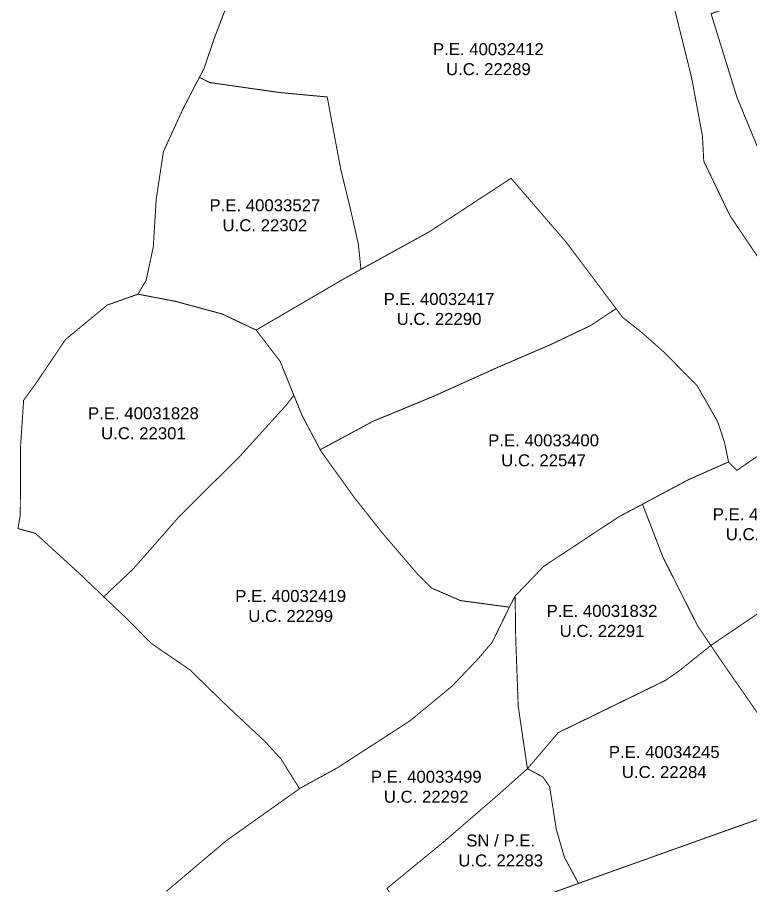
# Model space of a CAD drawing. Header units: metres. Extents: x 561401 to 594056, y 8460144 to 8508504.
# Drawn here: x 586524.1 to 586676.9, y 8501855.7 to 8502036.7 of the extents above; entities that cross this region are included whole.
import ezdxf

# ---------------------------------------------------------------- set-up
doc = ezdxf.new("R2010")
doc.units = ezdxf.units.M
for name, color, linetype in [('1.2. BASE GRAFICA GORE', 76, 'Continuous'), ('1.2. BASE GRAFICA SUNARP', 150, 'Continuous'), ('1.3 ETIQUETA P.E. Y U.C.', 1, 'Continuous')]:
    doc.layers.add(name, color=color, linetype=linetype)
doc.styles.add('Arial', font='arial.ttf', dxfattribs={"height": 1})

msp = doc.modelspace()

# ---------------------------------------------------------------- linework, layer by layer
at = {"layer": '1.2. BASE GRAFICA GORE', "color": 64, "linetype": 'Continuous', "lineweight": -3, "const_width": 0.2}
for points in [[(586668.65, 8501905.78), (586670.71, 8501902.73), (586680.17, 8501889.12), (586688.47, 8501873.09), (586688.75, 8501873.19), (586693.98, 8501875.34), (586725.13, 8501887.66), (586724.39, 8501891.7), (586724.13, 8501892.65), (586722.94, 8501896.62), (586719.51, 8501901.73), (586716.97, 8501906.27), (586712.35, 8501915), (586704.33, 8501929.36), (586695.66, 8501924.86), (586687.25, 8501918.83), (586680.29, 8501913.66), (586668.65, 8501905.78)], [(586601.15, 8501855.14), (586607.17, 8501845.58), (586609.03, 8501843.17), (586621.92, 8501849.26), (586641.07, 8501856.17), (586638.15, 8501861.59), (586636.45, 8501867.38), (586635.05, 8501876.35), (586633.62, 8501878.37), (586630.42, 8501880.07), (586624.37, 8501874.69), (586613.04, 8501864.89), (586601.15, 8501855.14)]]:
    msp.add_lwpolyline(points, close=True, dxfattribs=at)
at = {"layer": '1.2. BASE GRAFICA SUNARP', "color": 64, "linetype": 'Continuous', "lineweight": -3, "const_width": 0.2}
for points in [[(586668.71, 8502037.47), (586668.75, 8502037.3), (586674.14, 8502019.94), (586679.29, 8502007.49), (586680.79, 8502001.64), (586689.97, 8502006.85), (586698.07, 8502011.72), (586703, 8502013.72), (586706.28, 8502014.66), (586706.18, 8502015.15), (586704.51, 8502029.03), (586702.75, 8502053.13), (586693.65, 8502049.87), (586684.95, 8502045.3), (586676.85, 8502040.43), (586668.71, 8502037.47)], [(586549.25, 8501979.01), (586557, 8501977.53), (586566.79, 8501974.88), (586573.88, 8501971.53), (586592.26, 8501982.27), (586595.72, 8501984.18), (586595.45, 8501986.87), (586595.17, 8501989.47), (586593.48, 8501996.98), (586591.5, 8502005.08), (586588.69, 8502020.12), (586578.86, 8502021.04), (586564.15, 8502023.13), (586562.05, 8502024.22), (586558.64, 8502017.67), (586554.55, 8502008.73), (586553.06, 8501998.91), (586552.43, 8501988.82), (586550.94, 8501981.89), (586549.25, 8501979.01)], [(586573.88, 8501971.53), (586578.89, 8501964.99), (586581.73, 8501957.95), (586583.45, 8501953.71), (586587.23, 8501946.6), (586588.62, 8501947.33), (586598.18, 8501952.48), (586610.62, 8501957.62), (586623.94, 8501963.62), (586635.22, 8501968.48), (586643.62, 8501972.48), (586648.9, 8501975.99), (586638.51, 8501989.84), (586627.01, 8502003.17), (586609.92, 8501991.99), (586595.72, 8501984.18), (586592.26, 8501982.27), (586573.88, 8501971.53)], [(586524.22, 8501930.14), (586527.87, 8501929.15), (586537.08, 8501920.73), (586541.59, 8501916.44), (586542.11, 8501915.92), (586548.35, 8501921.83), (586557.93, 8501932.76), (586570.4, 8501945.12), (586580.28, 8501956.03), (586581.73, 8501957.95), (586578.89, 8501964.99), (586573.88, 8501971.53), (586566.79, 8501974.88), (586557, 8501977.53), (586549.25, 8501979.01), (586542.84, 8501976.74), (586534.14, 8501969.56), (586528.32, 8501960.91), (586525.41, 8501956.88), (586524.79, 8501947.64), (586524.71, 8501932.92), (586524.22, 8501930.14)], [(586587.23, 8501946.6), (586587.46, 8501946.19), (586594.33, 8501936.62), (586600.07, 8501929.37), (586607.25, 8501920.96), (586610.41, 8501917.76), (586616.47, 8501915.13), (586626.66, 8501913.76), (586627.86, 8501916.07), (586633.83, 8501922.28), (586649.48, 8501932.6), (586654.41, 8501935.23), (586663.96, 8501940.32), (586672.35, 8501944.04), (586671.51, 8501948.07), (586670.09, 8501952.41), (586665.79, 8501959.94), (586658.9, 8501966.91), (586654.3, 8501970.99), (586650.26, 8501974.18), (586648.9, 8501975.99), (586643.62, 8501972.48), (586635.22, 8501968.48), (586623.94, 8501963.62), (586610.62, 8501957.62), (586598.18, 8501952.48), (586588.62, 8501947.33), (586587.23, 8501946.6)], [(586542.11, 8501915.92), (586546.85, 8501911.43), (586552.02, 8501906.21), (586552.36, 8501905.97), (586560.07, 8501900.69), (586567.83, 8501893.14), (586575.89, 8501885.59), (586579.05, 8501882.11), (586582.92, 8501875.92), (586583.06, 8501876.02), (586590.89, 8501880.32), (586605.94, 8501890.06), (586614.64, 8501897.24), (586619.88, 8501902.69), (586623.08, 8501906.43), (586626.66, 8501913.76), (586616.47, 8501915.13), (586610.41, 8501917.76), (586607.25, 8501920.96), (586600.07, 8501929.37), (586594.33, 8501936.62), (586587.46, 8501946.19), (586587.23, 8501946.6), (586583.45, 8501953.71), (586581.73, 8501957.95), (586580.28, 8501956.03), (586570.4, 8501945.12), (586557.93, 8501932.76), (586548.35, 8501921.83), (586542.11, 8501915.92)], [(586654.41, 8501935.23), (586658.68, 8501924.17), (586665.83, 8501909.98), (586668.65, 8501905.78), (586680.29, 8501913.66), (586687.25, 8501918.83), (586695.66, 8501924.86), (586704.33, 8501929.36), (586704.05, 8501930.02), (586703.79, 8501932.91), (586698.06, 8501941.89), (586695.77, 8501949.11), (586694.36, 8501954.6), (586689.78, 8501953.01), (586674.09, 8501942.3), (586672.35, 8501944.04), (586663.96, 8501940.32), (586654.41, 8501935.23)], [(586627.86, 8501916.07), (586627.98, 8501907.28), (586628.5, 8501893.13), (586630.42, 8501880.07), (586636.85, 8501887.6), (586659.14, 8501898.47), (586662.03, 8501900.46), (586668.65, 8501905.78), (586665.83, 8501909.98), (586658.68, 8501924.17), (586654.41, 8501935.23), (586649.48, 8501932.6), (586633.83, 8501922.28), (586627.86, 8501916.07)], [(586630.42, 8501880.07), (586633.62, 8501878.37), (586635.05, 8501876.35), (586636.45, 8501867.38), (586638.15, 8501861.59), (586641.07, 8501856.17), (586644.78, 8501857.51), (586671.12, 8501866.92), (586688.47, 8501873.09), (586680.17, 8501889.12), (586670.71, 8501902.73), (586668.65, 8501905.78), (586662.03, 8501900.46), (586659.14, 8501898.47), (586636.85, 8501887.6), (586630.42, 8501880.07)], [(586609.03, 8501843.17), (586615.2, 8501835.14), (586621.82, 8501827.6), (586626.91, 8501821.1), (586627.51, 8501820.33), (586639.44, 8501827.51), (586654.49, 8501834.37), (586670.11, 8501840.65), (586694.84, 8501849.93), (586694.17, 8501858.43), (586693.33, 8501863.63), (586693.93, 8501868.82), (586693.98, 8501875.34), (586688.75, 8501873.19), (586688.47, 8501873.09), (586671.12, 8501866.92), (586644.78, 8501857.51), (586641.07, 8501856.17), (586621.92, 8501849.26), (586609.03, 8501843.17)]]:
    msp.add_lwpolyline(points, close=True, dxfattribs=at)
for points in [[(586678.64, 8501986.46), (586672.61, 8501995.44), (586667.18, 8502006.73), (586666.91, 8502011.93), (586664.66, 8502024.08), (586659, 8502046.92)], [(586568.57, 8502041.3), (586565.05, 8502032.08), (586563.01, 8502026.03), (586562.05, 8502024.22), (586562.05, 8502024.22), (586564.15, 8502023.13), (586578.86, 8502021.04), (586588.69, 8502020.12), (586591.5, 8502005.08), (586593.48, 8501996.98), (586595.17, 8501989.47), (586595.45, 8501986.87), (586595.72, 8501984.18), (586609.92, 8501991.99), (586627.01, 8502003.17), (586638.51, 8501989.84), (586648.9, 8501975.99), (586650.26, 8501974.18), (586654.3, 8501970.99), (586658.9, 8501966.91), (586665.79, 8501959.94), (586670.09, 8501952.41), (586671.51, 8501948.07), (586672.35, 8501944.04), (586674.09, 8501942.3), (586689.78, 8501953.01)], [(586601.15, 8501855.14), (586613.04, 8501864.89), (586624.37, 8501874.69), (586630.42, 8501880.07), (586628.5, 8501893.13), (586627.98, 8501907.28), (586627.86, 8501916.07), (586626.66, 8501913.76), (586623.08, 8501906.43), (586619.88, 8501902.69), (586614.64, 8501897.24), (586605.94, 8501890.06), (586590.89, 8501880.32), (586583.06, 8501876.02), (586582.92, 8501875.92), (586569.08, 8501866.09), (586567.71, 8501865.12), (586555.14, 8501854.5)]]:
    msp.add_lwpolyline(points, dxfattribs=at)

# ---------------------------------------------------------------- texts
at = {"layer": '1.3 ETIQUETA P.E. Y U.C.', "color": 1, "char_height": 2.5, "attachment_point": 5, "style": 'Arial'}
for s, insert in [('P.E. 40032412\\PU.C. 22289', (586622.28, 8502027.99)), ('P.E. 40033527\\PU.C. 22302', (586575.7, 8501995.44)), ('P.E. 40032417\\PU.C. 22290', (586612, 8501975.91)), ('P.E. 40031828\\PU.C. 22301', (586550.38, 8501952.08)), ('P.E. 40033400\\PU.C. 22547', (586633.79, 8501946.44)), ('P.E. 40032418\\PU.C. 22286', (586680.6, 8501931.03)), ('P.E. 40032419\\PU.C. 22299', (586581.07, 8501913.99)), ('P.E. 40031832\\PU.C. 22291', (586645.97, 8501910.88)), ('P.E. 40034245\\PU.C. 22284', (586658.94, 8501881.46)), ('P.E. 40033499\\PU.C. 22292', (586609.33, 8501876.31)), ('SN / P.E.\\PU.C. 22283', (586624.85, 8501863.02))]:
    msp.add_mtext(s, dxfattribs=dict(at, insert=insert))

doc.saveas('drawing.dxf')
